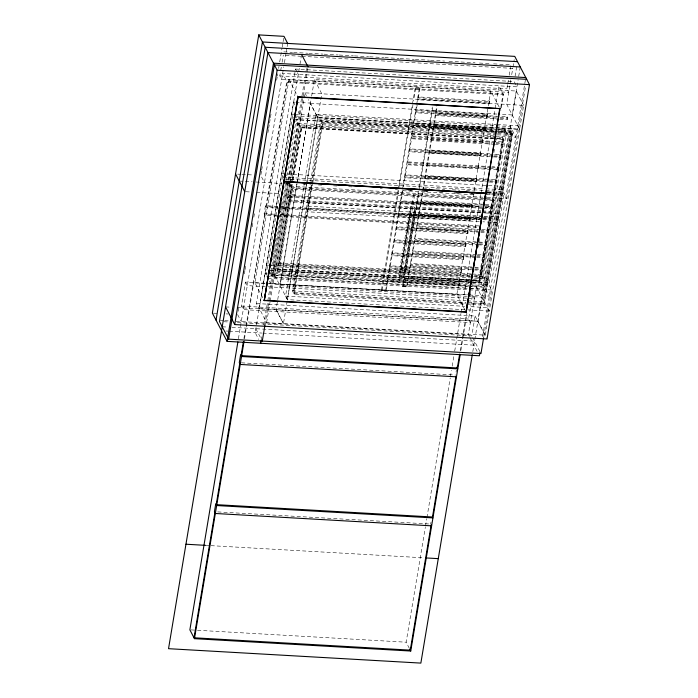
<?xml version="1.0" encoding="UTF-8"?>
<svg xmlns="http://www.w3.org/2000/svg" width="698" height="698" viewBox="0 0 698 698"><rect width="100%" height="100%" fill="white"/><g stroke="black" fill="none" stroke-linecap="round" stroke-linejoin="round"><path stroke-width="0.52" stroke-dasharray="3.49 2.62" d="M469.859 286.224L476.368 286.599L489.272 311.099L485.311 335.162L266.627 322.668L259.298 308.368L293.457 102.126L295.559 102.248M266.627 322.668L270.004 302.251M270.187 301.178L300.786 116.426L297.365 109.752M287.183 301.065L283.449 323.628L276.059 309.72L296.938 183.653M297.112 182.579L310.278 103.086L296.606 102.309M287.358 299.992L306.754 182.911M306.928 181.838L317.607 117.386L310.278 103.086M238.131 311.325L238.847 307.041M244.37 273.878L244.911 270.667M245.085 269.594L245.801 265.319M252.222 226.798L253.121 221.449M253.828 217.165L254.543 212.89M261.506 171.158L260.79 175.434L264.463 182.501M261.68 170.085L262.396 165.81M267.927 132.637L268.46 129.427M268.643 128.362L269.358 124.078M269.533 123.005L270.248 118.73M270.423 117.657L271.138 113.381M276.67 80.209L277.202 76.998M277.385 75.934L277.743 73.787M278.633 68.439L278.991 66.301M279.706 62.017L282.027 48.11M282.201 47.045L282.917 42.761M283.091 41.688L283.99 36.34M266.078 283.266L472.529 295.062L468.524 319.047L470.365 322.581L243.27 309.607L241.429 306.073L245.434 282.079L264.987 283.196M507.612 84.659L506.923 88.829L508.755 92.363L281.66 79.389L279.828 75.855L280.517 71.685M280.692 70.638L281.39 66.467M282.088 62.297L283.301 54.994M238.411 338.766L283.754 66.868M284.444 62.698L286.058 53.039M286.232 51.966L286.948 47.682M287.131 46.618L287.663 43.407M277.001 216.11L265.048 215.42L264.132 213.658L265.458 205.709L479.561 217.942M243.916 338.521L245.879 326.769M246.054 325.696L264.594 214.539L276.548 215.228M244.44 339.001L287.253 82.285L282.655 73.456L516.956 86.849L514.199 81.553L295.516 69.058L256.419 303.534L259.176 308.83M262.745 297.784L255.006 282.917L288.937 79.432L490.799 90.967L499.506 107.701M299.285 68.317L255.198 332.676L258.705 339.411M299.974 64.164L301.414 55.552M292.567 115.868L266.06 274.829L468.419 286.389M272.656 257.117L273.372 252.816M273.546 251.742L274.262 247.441M274.445 246.368L275.16 242.066M275.344 240.993L275.876 237.765M280.003 213.03L280.36 210.883M280.544 209.801L281.259 205.5M281.442 204.427L281.975 201.198M471.15 285.726L272.805 274.393L270.964 270.859L285.613 183.042M285.787 181.969L296.153 119.847L496.671 131.303M486.523 192.849L497.36 193.468L483.444 276.923L484.36 278.694L274.087 266.68L273.171 264.908L286.73 183.591M261.427 339.01L261.785 336.82M263.757 325.006L306.57 68.273M272.805 274.393L288.344 181.218M288.518 180.145L297.985 123.38L296.153 119.847M264.987 324.928L308.027 66.842M489.272 311.099L287.401 299.625L274.506 275.064L304.895 92.825L523.631 105.381L519.591 129.296L317.73 117.761L308.403 99.57M480.303 212.654L289.251 201.739L288.265 199.829L289.016 195.388L481.105 206.364M292.2 180.311L301.17 126.862L503.031 138.396L503.528 139.356L479.543 282.175L277.682 270.615L276.757 268.852L290.935 183.871M291.11 182.797L300.62 125.788L502.481 137.314L503.398 139.085L479.543 282.149L479.055 281.224L490.624 212.323L481.969 211.826M292.157 184.473L277.682 270.641L277.193 269.69L288.763 200.788L410.721 207.751L399.151 276.661L399.64 277.612L411.209 208.711L410.232 206.8L398.767 275.047L399.753 276.958L403.959 277.202L402.973 275.291L414.438 207.036L415.415 208.946L403.845 277.856L403.357 276.897L414.926 207.995L480.887 211.764M291.485 184.586L289.504 196.347L481.603 207.323M292.872 180.197L301.667 127.821L301.17 126.862M277.682 270.615L292.026 184.56M292.75 180.258L301.536 127.551L300.62 125.788M469.798 275.562L279.881 264.708L292.471 189.202L494.332 200.736L481.742 276.242L474.143 275.806M296.999 183.818L280.02 285.656L466.692 296.327M297.182 182.745L311.465 97.179M306.492 185.127L287.401 299.625L285.561 296.092L315.897 114.175L496.06 124.471M306.675 184.054L317.738 117.709L315.897 114.175M294.408 119.402L513.091 131.896L484.307 305.218L294.224 294.364L292.383 290.83L310.47 182.387M310.645 181.314L320.853 120.117L496.819 130.168M311.212 185.223L293.308 292.584L466.011 302.452M311.387 184.15L321.769 121.88L494.481 131.748M311.753 184.857L293.675 293.291L466.377 303.159M311.936 183.783L322.144 122.586L512.227 133.449L483.758 304.154L467.468 303.22M294.224 294.364L312.844 182.702M313.027 181.62L322.694 123.642L320.853 120.117M398.61 190.702L381.823 291.38L381.387 290.543L398.174 189.865M398.357 188.8L412.317 105.084M412.492 104.019L415.319 87.067L415.755 87.904L413.635 100.625M399.317 186.462L413.286 102.746M402.999 189.882L386.029 291.624L385.593 290.778L402.38 190.1M402.563 189.045L416.523 105.319M416.697 104.264L419.524 87.302L419.96 88.149L417.84 100.861M403.523 186.706L417.491 102.981M423.049 191.566L407.152 286.887L402.947 286.642L402.51 285.805L418.224 191.549M418.94 187.265L432.332 106.942M402.947 286.642L418.844 191.322M419.018 190.249L432.952 106.707M407.152 286.887L406.716 286.04L436.721 106.113M423.224 190.493L437.157 106.951M465.095 310.244L456.867 294.443L474.012 191.636M474.186 190.563L488.12 107.03M488.303 105.965L490.799 90.967M458.752 284.88L459.092 282.847L387.599 278.764L388.036 279.61L459.528 283.693L459.188 285.718L458.752 284.88L387.259 280.797L387.695 281.634M460.916 271.888L461.256 269.864L389.763 265.772L390.199 266.619L461.692 270.702L461.352 272.735L389.859 268.643L389.423 267.805L460.916 271.888L461.352 272.735M463.079 258.897L463.42 256.873L391.927 252.789L392.363 253.627L463.856 257.71L463.524 259.743L392.032 255.66L391.587 254.814L463.079 258.897L463.524 259.743M465.252 245.914L465.592 243.881L394.1 239.798L394.536 240.636L466.028 244.719L465.688 246.752L394.196 242.668L393.759 241.822L465.252 245.914L465.688 246.752M467.416 232.923L467.756 230.89L396.263 226.806L396.7 227.644L468.192 231.727L467.852 233.76L396.359 229.677L395.923 228.839L467.416 232.923L467.852 233.76M469.58 219.931L469.92 217.898L398.427 213.815L398.863 214.652L470.356 218.744L470.016 220.769L398.523 216.685L398.087 215.848L469.58 219.931L470.016 220.769M471.752 206.94L472.084 204.907L400.591 200.823L401.036 201.67L472.529 205.753L472.188 207.777L471.752 206.94L400.259 202.856L400.696 203.694M476.08 180.957L476.42 178.932L404.927 174.849L405.364 175.687L476.856 179.77L476.516 181.803L405.023 177.72L404.587 176.873L476.08 180.957L476.516 181.803M478.243 167.974L478.584 165.941L478.688 168.811L478.243 167.974L406.751 163.882L407.196 164.728L498.834 169.876L498.73 167.066L492.23 166.7M480.416 154.982L480.756 152.949L409.264 148.866L409.7 149.704L481.192 153.787L480.852 155.82L409.36 151.736L408.923 150.899L480.416 154.982L480.852 155.82M482.92 139.958L483.016 142.828L482.92 139.958L411.427 135.874L411.864 136.712L502.918 141.938L503.354 142.776L503.031 144.739L495.449 144.312M484.744 128.999L485.084 126.966L485.18 129.837L413.687 125.753L413.251 124.916L484.744 128.999L485.18 129.837M486.916 116.008L487.248 113.983L415.755 109.891L416.2 110.738L487.693 114.821L487.352 116.854L415.86 112.762L415.423 111.924L486.916 116.008L487.352 116.854M489.08 103.016L489.42 100.992L417.928 96.909L418.364 97.746L489.856 101.829L489.516 103.862L418.023 99.779L417.587 98.933L489.08 103.016L489.516 103.862M409.368 648.381L406.149 642.204L425.318 527.269M425.492 526.196L426.748 518.675M426.932 517.602L450.219 377.976M450.393 376.894L451.466 370.455M452.182 366.153L453.796 356.486M454.695 351.12L460.959 313.524M461.142 312.451L480.843 194.297M481.027 193.224L494.995 109.446M495.179 108.373L498.939 85.819L503.537 94.649L500.85 110.755M430.701 524.076L431.032 522.087M456.056 372.069L456.387 370.08M460.191 350.876L466.43 313.472M500.754 107.675L503.075 93.768L286.791 81.404L265.912 206.591L277.874 207.28M460.898 350.283L466.988 313.76M470.216 294.425L470.932 290.132M478.095 247.171L478.811 242.869M478.994 241.796L479.709 237.503M485.983 199.907L486.698 195.614M486.872 194.541L487.588 190.24M493.861 152.644L494.577 148.351M495.65 141.903L496.191 138.684M507.786 83.62L508.484 79.441M509.182 75.271L510.919 64.844L491.357 63.727M469.37 336.497L468.367 334.569L476.368 286.599M510.849 79.834L506.757 104.36L519.591 129.296M511.713 74.634L512.803 68.107M512.978 67.043L514.225 59.583M484.604 212.899L491.113 213.274L490.136 211.363L490.877 206.922L485.45 206.617M472.389 282.542L479.98 282.969L478.619 280.387L502.481 137.314M503.031 138.396L491.366 207.882L482.684 207.385M498.512 128.999L505.012 129.374L505.125 132.175L497.543 131.739M499.637 119.175L507.219 119.611L507.106 116.802L435.613 112.718L436.058 113.565L498.878 117.151M479.98 282.969L479.866 280.168L473.366 279.793M488.033 191.828L494.533 192.203L494.646 195.004L494.21 194.166L486.628 193.73M489.158 182.004L496.74 182.44L497.072 180.477L496.627 179.639L425.134 175.556L425.579 176.393L497.072 180.477M493.346 156.876L500.928 157.312L500.824 154.502L494.324 154.136M505.125 132.175L505.012 129.374M507.219 119.611L507.106 116.802M256.419 303.534L475.102 316.028L471.787 335.895L236.858 322.476M515.072 76.318L516.991 64.818M472.241 285.787L483.077 286.407L481.236 282.873L506.425 131.861L497.753 131.364M483.077 286.407L508.257 135.395L506.425 131.861M472.808 351.609L518.143 79.747M518.701 76.387L520.272 66.973M484.307 305.218L482.475 301.693L510.945 130.971L497.91 130.229M482.588 336.602L525.611 78.638M483.81 336.602L491.584 289.967L485.145 277.603L474.265 276.984M487.239 197.447L506.827 198.564L525.638 85.784M497.142 124.532L517.759 125.71L519.6 129.243L489.263 311.151L487.422 307.626L468.977 306.57M311.64 96.141L314.449 79.502L516.311 91.037L523.631 105.381M317.73 117.761L321.769 93.855L314.449 79.502M516.311 91.037L512.271 114.952L498.163 114.149M283.824 51.87L292.514 52.367M293.605 52.429L307.731 53.231M308.813 53.292L322.938 54.104M324.029 54.165L338.155 54.968M339.237 55.037L353.363 55.84M354.453 55.901L368.579 56.713M369.661 56.774L383.787 57.576M384.877 57.637L399.003 58.449M400.085 58.51L414.211 59.321M415.301 59.382L429.427 60.185M430.509 60.246L444.635 61.058M448.989 61.302L459.851 61.921M460.933 61.991L475.059 62.794M479.413 63.038L490.275 63.666M285.665 55.404L300.873 56.268M301.964 56.329L512.76 68.378M279.828 75.855L506.923 88.829M415.755 87.904L419.96 88.149M287.253 82.285L503.537 94.649M310.409 103.417L497.081 114.088M499.96 117.212L507.551 117.648M495.946 118.145L435.29 114.681L435.726 115.528L498.555 119.114M500.283 118.398L506.783 118.765M293.823 114.219L291.651 114.097L293.151 116.985M294.914 114.28L495.1 125.719M496.191 125.78L510.334 126.591L515.848 137.183L495.179 136.005M294.739 115.99L511.25 128.362L484.744 287.323L469.51 286.45M317.738 117.709L519.6 129.243M485.52 127.813L414.027 123.729L413.591 122.883M494.184 128.755L433.519 125.282L433.955 126.129L496.784 129.715M293.483 117.63L494.76 129.13M495.85 129.191L512.166 130.125L485.66 289.085L469.344 288.161M497.866 129.776L505.448 130.212M496.461 131.678L433.633 128.092L433.196 127.245M495.563 131.809L511.861 132.742L483.391 303.447L467.102 302.513M322.694 123.642L496.487 133.571M497.569 133.641L512.777 134.505L510.945 130.971M297.985 123.38L496.339 134.714M497.421 134.775L508.257 135.395M494.088 135.944L297.165 124.689L295.664 121.801M301.536 127.551L495.798 138.649M496.889 138.71L503.398 139.085M301.667 127.821L492.675 138.728M493.756 138.797L503.528 139.356M494.69 142.287L431.861 138.693L431.425 137.855M495.772 142.348L503.354 142.776M482.58 141.991L411.087 137.907L411.523 138.745L491.758 143.282M496.095 143.526L502.586 143.901L503.031 144.739M494.359 144.25L431.539 140.656L431.094 139.818M489.987 153.883L429.331 150.419L429.767 151.257L492.596 154.851M493.678 154.912L501.26 155.349M492.91 156.038L429 152.382L429.436 153.22L492.265 156.814M493.992 156.099L500.492 156.465L500.928 157.312M491.148 166.639L407.091 161.857L407.527 162.695L490.502 167.415M491.584 167.476L499.166 167.913M485.468 180.983L424.812 177.519L425.248 178.356L488.077 181.942M489.804 181.227L496.304 181.602L496.74 182.44M286.058 173.959L281.704 173.706L283.685 177.51M287.148 174.02L500.387 186.2L506.827 198.564M237.66 174.116L240.81 174.299M241.866 174.352L253.426 175.015M283.545 177.24L484.822 188.739M485.913 188.8L502.228 189.734M284.461 179.002L484.656 190.441M485.738 190.502L503.153 191.496M423.04 188.12L429.54 188.486M436.041 188.861L444.705 189.359M452.287 189.786L459.869 190.222M466.369 190.598L475.041 191.086M487.745 192.334L504.069 193.267L488.827 284.671L472.502 283.737M487.387 192.613L494.969 193.041M288.012 183.216L290.176 183.338M303.185 184.089L306.431 184.272M318.358 184.953L321.612 185.136M333.531 185.816L336.785 186.008M348.703 186.689L351.958 186.872M380.14 188.486L382.303 188.608M395.312 189.35L397.476 189.472M410.485 190.214L412.658 190.345M425.658 191.086L427.83 191.208M456.012 192.814L459.258 193.006M471.185 193.686L475.146 193.896M486.358 194.55L498.285 195.231L497.36 193.468M407.841 190.179L412.169 190.423M424.087 191.104L427.333 191.287M439.251 191.967L442.497 192.159M454.415 192.84L458.752 193.084M469.58 193.704L473.916 193.948L474.352 194.794L402.859 190.702L402.423 189.865M239.231 181.061L252.118 181.794M256.053 182.021L282.184 183.513M283.257 183.574L289.696 183.94L295.219 194.541L281.259 193.739M482.894 197.194L288.143 186.069L286.66 183.216M291.555 187.43L493.416 198.965L494.332 200.736M483.016 199.227L292.008 188.312L279.418 263.827L481.28 275.361L493.87 199.846L484.107 199.288M484.211 205.116L421.383 201.521L420.946 200.684L492.439 204.767L492.875 205.613L485.293 205.177M245.827 191.714L250.12 191.959M256.559 192.334L280.186 193.678M481.28 206.111L420.624 202.647L421.06 203.484L483.88 207.079M485.616 206.364L492.116 206.73L492.552 207.576L484.97 207.14M482.091 208.274L290.002 197.298L289.016 195.388M483.182 208.336L491.863 208.833L490.877 206.922M288.265 199.829L481.445 210.866M482.536 210.927L490.136 211.363M480.878 212.602L307.085 202.673L308.926 206.207L482.719 216.136M481.969 212.663L497.177 213.536L499.009 217.061L483.801 216.197M482.763 216.904L418.852 213.248L419.289 214.094L482.117 217.68M483.845 216.965L490.345 217.34L490.781 218.177L483.199 217.741M482.117 218.326L306.152 208.266L307.993 211.799L481.786 221.728M483.208 218.387L496.243 219.128L498.075 222.662L482.868 221.79M482.431 218.867L418.521 215.211L418.957 216.057L481.786 219.643M483.513 218.928L490.013 219.303L490.45 220.14L482.868 219.704M278.956 207.341L480.023 218.823M481.568 219.774L266.374 207.472L265.458 205.709M264.132 213.658L276.085 214.338M280.43 214.591L479.325 225.951M277.63 215.289L478.697 226.771M278.092 216.171L479.16 227.653M480.669 229.468L416.758 225.82L417.195 226.658L480.023 230.244M481.751 229.529L488.251 229.904L488.687 230.741L481.105 230.314M479.692 232.207L416.863 228.621L416.427 227.784L487.919 231.867L488.356 232.704L480.774 232.277M477.921 242.817L415.101 239.222L414.656 238.384L486.148 242.468L486.593 243.305L479.011 242.878M474.989 243.811L414.333 240.348L414.769 241.185L477.598 244.78M479.325 244.064L485.825 244.431L486.262 245.268L478.68 244.841M476.472 254.604L412.562 250.948L412.998 251.795L475.827 255.381M477.554 254.665L484.054 255.032L484.491 255.878L476.909 255.442M475.504 257.344L412.675 253.758L412.239 252.912L483.731 256.995L484.168 257.841L476.586 257.405M473.733 267.945L410.904 264.359L410.468 263.512L481.96 267.604L482.397 268.442L474.815 268.006M474.055 269.131L410.145 265.484L410.581 266.322L473.41 269.908M475.137 269.192L481.637 269.568L482.074 270.405L474.492 269.969M471.054 273.921L278.956 262.945L279.881 264.708M472.136 273.982L480.817 274.48L481.742 276.242M273.171 264.908L472.607 276.303M473.689 276.364L483.444 276.923M469.92 276.74L266.462 265.109L267.953 267.962M398.767 275.047L402.973 275.291M472.284 279.732L408.374 276.085L408.81 276.923L471.639 280.517M276.757 268.852L472.11 280.011M473.192 280.072L478.619 280.387M271.566 268.826L469.58 280.142M470.67 280.203L486.986 281.137M472.721 280.579L480.303 281.006M277.193 269.69L399.151 276.661M403.357 276.897L469.318 280.666M470.4 280.727L479.055 281.224M270.309 270.475L471.586 281.975M472.677 282.036L487.902 282.908M270.964 270.859L471.482 282.315M472.563 282.385L481.236 282.873M471.307 282.481L408.487 278.886L408.042 278.048M270.143 272.176L471.42 283.676M267.317 273.18L265.135 273.058L268.145 278.834M268.407 273.241L468.594 284.679M469.675 284.74L483.819 285.552L489.342 296.153L270.658 283.65L268.651 279.802M274.506 275.064L468.768 286.163M266.976 276.591L468.253 288.091M491.584 289.967L272.901 277.472L270.423 272.717M402.51 285.805L406.716 286.04M267.892 278.362L468.088 289.801M469.169 289.862L486.576 290.857M255.006 282.917L264.769 283.467M269.114 283.72L456.867 294.443M381.387 290.543L385.593 290.778M467.773 296.388L481.882 297.191L477.921 321.255L485.311 335.162M466.761 298.151L247.275 285.613L245.434 282.079M467.843 298.221L474.37 298.587L472.529 295.062M292.383 290.83L466.177 300.759M467.267 300.821L482.475 301.693M285.561 296.092L464.632 306.317M241.429 306.073L468.524 319.047M259.298 308.368L276.12 309.327L283.449 323.628M276.059 309.72L477.921 321.255L235.322 307.469M225.533 306.902L230.968 307.216M213.413 313.149L218.666 313.454M226.03 313.873L228.133 313.995M220.385 320.399L223.648 320.591M224.739 320.652L229.703 320.932M236.011 321.298L468.367 334.569M223.805 321.726L228.159 321.979M222.217 326.777L227.653 327.083M231.98 327.336L474.544 341.191M225.899 331.009L228.08 331.122M229.153 331.192L261.794 333.051M262.814 333.112L473.881 345.17M241.456 362.812L455.558 375.044M217.689 511.904L429.619 524.015M205.535 545.347L209.88 545.592M210.971 545.653L424.14 557.833M190.955 629.901L196.391 630.215M197.482 630.277L406.149 642.204M489.42 100.992L489.856 101.829M487.248 113.983L487.693 114.821M498.834 169.876L498.398 169.029L426.906 164.946L427.342 165.792M480.756 152.949L481.192 153.787M476.42 178.932L476.856 179.77M472.084 204.907L472.529 205.753M469.92 217.898L470.356 218.744M467.756 230.89L468.192 231.727M427.237 162.983L427.673 163.829M465.592 243.881L466.028 244.719M463.42 256.873L463.856 257.71M461.256 269.864L461.692 270.702M417.718 194.637L418.634 196.408L406.044 271.915L405.119 270.152M459.092 282.847L459.528 283.693M475.102 316.028L487.047 338.984M472.703 337.658L480.983 353.554M469.867 337.466L477.388 351.914M295.516 69.058L296.894 71.702M297.357 72.583L298.273 74.354M304.895 92.825L306.396 95.713M288.937 79.432L297.645 96.167M255.861 328.697L261.802 340.109M237.59 314.536L241.272 321.595M293.457 102.126L294.922 104.988M413.513 194.402L400.914 269.908L401.839 271.679L414.429 196.164L413.513 194.402"/><path stroke-width="1.05" d="M287.663 43.407L283.99 36.34L258.757 34.9L212.358 313.088L227.077 341.357L479.395 355.762L479.927 352.569M216.04 320.155L262.431 41.967L514.758 56.381L529.468 84.633L487.047 338.984L234.72 324.561L225.533 306.902M227.077 341.357L273.468 63.169L525.786 77.574M483.627 337.658L480.983 353.554L228.647 339.141L274.384 64.923L526.711 79.336M234.72 324.561L277.141 70.219L258.757 34.9M237.878 341.985L189.873 629.84L194.463 638.67L410.747 651.033L460.183 354.575M214.888 512.602L194.009 637.789L410.284 650.143L431.163 524.957M239.737 363.571L216.206 504.654L432.49 517.009L455.838 376.999M243.384 341.732L241.063 355.622L457.347 367.977L459.659 354.087M194.463 638.67L244.082 341.148M499.995 108.626L298.133 97.092L264.237 300.646L297.941 96.743L499.995 108.626L466.098 312.181L264.202 300.568L297.941 96.743M260.712 343.268L261.253 340.048M262.291 341.06L264.943 325.163M466.098 312.181L485.668 193.058L485.878 193.468L283.807 181.524L485.695 193.11M466.063 312.102L499.812 108.277M472.293 354.68L420.859 663.1L168.532 648.686L267.945 52.559L520.272 66.973M517.515 61.677L265.188 47.263L219.46 321.481L228.647 339.141M277.141 70.219L529.468 84.633M283.99 181.873L485.852 193.407M264.053 300.297L465.915 311.832M456.475 376.815L240.199 364.452L239.274 362.69L240.601 354.741L241.525 356.504L457.801 368.867L456.885 367.096M432.952 517.899L216.668 505.535L215.752 503.773L214.426 511.721L215.342 513.484L431.626 525.847M185.956 544.222L205.535 545.347M426.321 557.955L438.283 558.644M301.588 54.479L308.027 66.842M235.558 173.994L244.754 191.653M409.831 649.262L410.747 651.033"/></g></svg>
